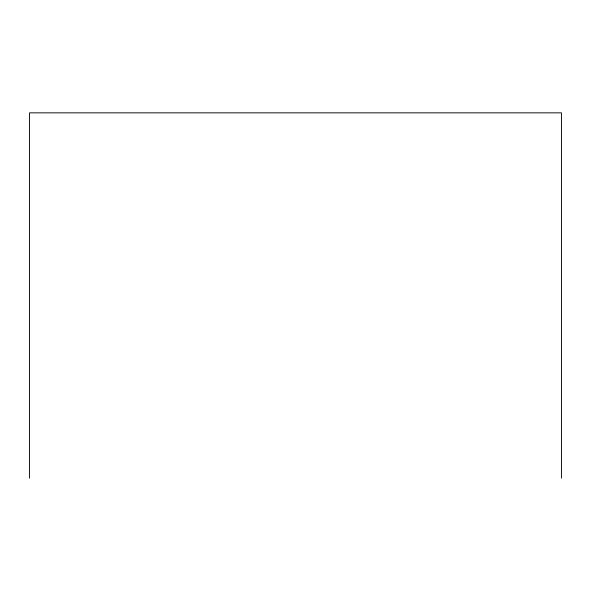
<?xml version="1.0" encoding="UTF-8"?>
<svg xmlns="http://www.w3.org/2000/svg" width="591" height="591" viewBox="0 0 591 591"><rect width="100%" height="100%" fill="white"/><g stroke="black" fill="none" stroke-linecap="round" stroke-linejoin="round"><path stroke-width="0.89" d="M561.45 478.156L561.45 112.844L29.55 112.844L29.55 478.156"/></g></svg>
